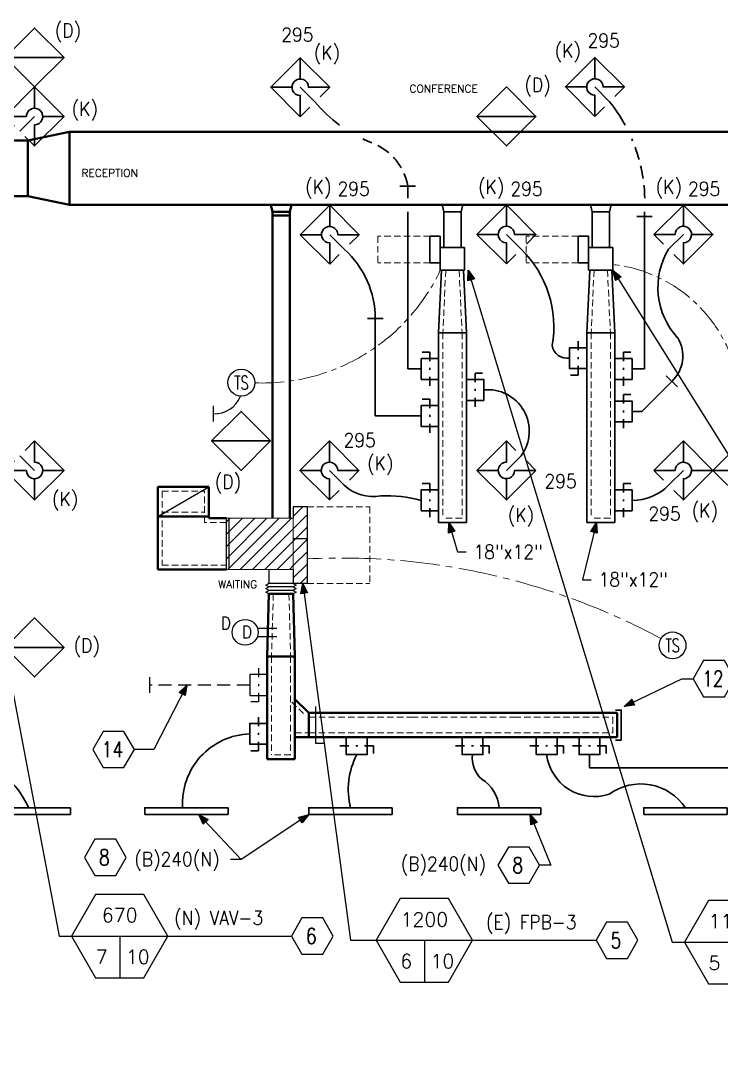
# Model space of a CAD drawing. Header units: inches. Extents: x 51 to 3278, y 66 to 1678.
# Drawn here: x 1685 to 2088, y 90 to 692 of the extents above; entities that cross this region are included whole.
import ezdxf
from ezdxf.enums import TextEntityAlignment as Align

# ---------------------------------------------------------------- set-up
doc = ezdxf.new("R2010")
doc.units = ezdxf.units.IN
doc.header["$LTSCALE"] = 30
doc.header["$MEASUREMENT"] = 0
for name, pattern in [('CENTER2', [1.125, 0.75, -0.125, 0.125, -0.125]), ('HIDDEN', [0.375, 0.25, -0.125]), ('HIDDEN2', [0.1875, 0.125, -0.0625])]:
    doc.linetypes.add(name, pattern=pattern)
for name, color, linetype, lineweight in [('DAMPER', 4, 'Continuous', 25), ('E-FIRE-NEWW', 1, 'Continuous', 25), ('EQUIP', 4, 'Continuous', 25), ('FLEX', 4, 'Continuous', 25), ('LIN', 4, 'HIDDEN2', 18), ('m-devc-text', 71, 'Continuous', 25), ('M-HATCH', 32, 'Continuous', 25), ('M-HVAC-EXST-DUCT', 4, 'Continuous', 40), ('m-hvac-fpbs-exst', 5, 'Continuous', 18), ('M-HVAC-NEWW-DIFF', 6, 'Continuous', 30), ('M-HVAC-NEWW-DUCT', 1, 'Continuous', 30), ('M-HVAC-NEWW-STAT', 3, 'Continuous', 25), ('M-HVAC-NEWW-STAT-WIRE', 2, 'CENTER2', 20), ('M-PIPE-DEMO', 5, 'HIDDEN', 25), ('M-TEXT', 71, 'Continuous', 25), ('ODUCT', 241, 'HIDDEN', 20)]:
    doc.layers.add(name, color=color, linetype=linetype, lineweight=lineweight)
doc.layers.add('ROOMNAMES', color=8, linetype='Continuous')
doc.styles.add('18STD', font='simplex.shx', dxfattribs={"height": 9})
doc.styles.add('A', font='SIMPLEX.shx', dxfattribs={"width": 0.9, "height": 8})
doc.styles.get("Standard").update_dxf_attribs({"font": 'simplex.shx'})
doc.dimstyles.get("Standard").update_dxf_attribs({"dimtxt": 0.18, "dimasz": 0.18, "dimexe": 0.18, "dimexo": 0.0625, "dimgap": 0.09, "dimtad": 0, "dimtih": 1, "dimtoh": 1, "dimdec": 4, "dimzin": 0, "dimdsep": 46, "dimtxsty": 'Standard', "dimcen": 0.09, "dimadec": 0, "dimazin": 0, "dimtfac": 1, "dimtdec": 4, "dimtofl": 0, "dimtmove": 0, "dimatfit": 3, "dimfxl": 1, "dimtolj": 1, "dimtzin": 0, "dimarcsym": 0})
pattern_1 = [(45, (-10105.166, -1690.349), (-3.535534, 3.535534), [])]

# ---------------------------------------------------------------- blocks, each defined once
blk = doc.blocks.new('Hva-Tst03')
at = {"ltscale": 0.35}
blk.add_circle((0, 0), 0.0804, dxfattribs=at)
at = {"layer": 'm-devc-text', "width": 0.7}
blk.add_attdef('TS', text='', height=0.0802, dxfattribs=at).set_placement((0, 0), align=Align.MIDDLE)
blk = doc.blocks.new('Hva-Ret01')
at = {"ltscale": 0.5}
blk.add_lwpolyline([(0, 24), (24, 0), (0, 0), (0, 24), (24, 0), (24, 24)], close=True, dxfattribs=at)
blk = doc.blocks.new('HVA-bkt2')
blk.add_line((0, 0.046875), (0, -0.046875))
blk = doc.blocks.new('Hva-Dif06')
at = {"linetype": 'Continuous'}
blk.add_lwpolyline([(48, 3.82), (0, 3.82), (0, 0), (48, 0)], close=True, dxfattribs=at)
blk = doc.blocks.new('AHJ')
for p, q in [((-6, 2), (0, 0)), ((-6, -2), (-6, 2)), ((0, 0), (-6, -2))]:
    blk.add_line(p, q)
blk.add_solid([(0, 0), (-6, 2), (-6, -2)])
blk = doc.blocks.new('std-blk02')
blk.add_lwpolyline([(-0.0548, 0.1103), (-0.1173, 0.0021), (-0.0548, -0.1062), (0.0702, -0.1062), (0.1327, 0.0021), (0.0702, 0.1103)], close=True)
at = {"layer": 'M-TEXT', "width": 0.8}
blk.add_attdef('TYPE', text='', height=0.0938, dxfattribs=at).set_placement((0.0012, 0.0021), align=Align.MIDDLE)
blk = doc.blocks.new('One-Bkt1')
blk.add_lwpolyline([(0.562, -0.105), (0.562, 0.278), (-0.562, 0.278), (-0.562, -0.105)])
blk = doc.blocks.new('Hva-Ftg02')
blk.add_line((-0.1011, 0.0521), (-0.1011, 0.0975))
at = {"linetype": 'Continuous'}
for p, q in [((-0.0469, 0.0521), (-0.1011, 0.0521)), ((0.0059, 0.0521), (-0.0059, 0.0521)), ((0.1011, 0.0521), (0.0469, 0.0521))]:
    blk.add_line(p, q, dxfattribs=at)
blk.add_lwpolyline([(0.0625, 0), (0.0625, 0.1042), (-0.0625, 0.1042), (-0.0625, 0)])
blk = doc.blocks.new('Std-Blk14')
blk.add_lwpolyline([(0.0625, 0.1083), (0, 0), (0.0625, -0.1083), (0.1875, -0.1083), (0.25, 0), (0.1875, 0.1083)], close=True)
at = {"layer": 'M-TEXT', "width": 0.8}
blk.add_attdef('TYPE', text='', height=0.0938, dxfattribs=at).set_placement((0.1185, 0), align=Align.MIDDLE)
blk = doc.blocks.new('Hva-Std03')
for p, q in [((-0.2887, 0), (0.2887, 0)), ((0, 0), (0, -0.25))]:
    blk.add_line(p, q)
blk.add_lwpolyline([(-0.1443, 0.25), (-0.2887, 0), (-0.1443, -0.25), (0.1443, -0.25), (0.2887, 0), (0.1443, 0.25)], close=True)
for p in [(0, 0.125), (-0.1083, -0.125), (0.1083, -0.125)]:
    blk.add_attdef('#', text='', height=0.0833).set_placement(p, align=Align.MIDDLE)
blk = doc.blocks.new('Hva-Dif01')
for p, q in [((0, 24), (8.65, 15.35)), ((24, 16.22), (24, 24)), ((8.65, 8.65), (0, 0)), ((12, 12), (24, 12)), ((24, 0), (24, 7.78))]:
    blk.add_line(p, q)
blk.add_lwpolyline([(24, 0), (0, 0), (0, 24), (24, 24), (15.35, 15.35, 2.414214), (15.35, 8.65)], format="xyb", close=True)
blk = doc.blocks.new('Std-Blk15')
blk.add_lwpolyline([(-0.1875, 0.1083), (-0.25, 0), (-0.1875, -0.1083), (-0.0625, -0.1083), (0, 0), (-0.0625, 0.1083)], close=True)
at = {"layer": 'M-TEXT', "width": 0.8}
blk.add_attdef('TYPE', text='', height=0.0938, dxfattribs=at).set_placement((-0.1315, 0), align=Align.MIDDLE)

msp = doc.modelspace()

# ---------------------------------------------------------------- hatches: boundary and pattern name
at = {"layer": 'M-HATCH'}
h = msp.add_hatch(dxfattribs=at)
h.set_pattern_fill('ANSI31', color=256, scale=40, style=0)
h.set_pattern_definition(pattern_1)
h.paths.add_polyline_path([(1849.56, 411.89), (1849.56, 367.89), (1841.56, 367.89), (1841.56, 375.89), (1841.56, 405.39), (1841.56, 411.89)])
h = msp.add_hatch(dxfattribs=at)
h.set_pattern_fill('ANSI31', color=256, scale=40, style=0)
h.set_pattern_definition(pattern_1)
h.paths.add_polyline_path([(1841.56, 375.89), (1803.06, 375.89), (1803.06, 405.39), (1841.56, 405.39)])

# ---------------------------------------------------------------- linework, layer by layer
at = {"layer": 'DAMPER'}
for p, q in [((1854.39, 297.12), (1854.39, 276.04)), ((1854.39, 276.04), (1859.3, 276.04))]:
    msp.add_line(p, q, dxfattribs=at)
at = {"layer": 'E-FIRE-NEWW'}
for p, q in [((1820.88, 342.15), (1832.06, 342.15)), ((1820.88, 337.33), (1832.06, 337.33))]:
    msp.add_line(p, q, dxfattribs=at)
msp.add_circle((1813.9, 339.74), 7.43, dxfattribs=at)
at = {"layer": 'EQUIP'}
for p, q in [((1763.56, 406.39), (1793.06, 423.39)), ((1849.56, 411.89), (1841.56, 411.89)), ((1841.56, 411.89), (1841.56, 405.39)), ((1849.56, 411.89), (1849.56, 367.89)), ((1803.06, 375.89), (1803.06, 405.39)), ((1804.56, 405.39), (1804.56, 375.89)), ((1841.56, 393.64), (1849.56, 393.64)), ((1827.56, 375.89), (1827.56, 367.89)), ((1841.56, 375.89), (1841.56, 367.89)), ((1825.81, 366.89), (1827.56, 367.89)), ((1849.56, 367.89), (1826.93, 367.89)), ((1827.58, 367.89), (1827.56, 367.91)), ((1841.56, 367.89), (1827.56, 367.89)), ((1841.72, 367.89), (1841.56, 368.06)), ((1841.56, 367.89), (1843.31, 366.89))]:
    msp.add_line(p, q, dxfattribs=at)
at = {"layer": 'FLEX'}
for p, q in [((1827.56, 365.89), (1825.81, 366.89)), ((1843.31, 366.89), (1841.56, 365.89)), ((1825.81, 364.89), (1827.56, 365.89)), ((1827.56, 363.89), (1825.81, 364.89)), ((1825.81, 362.89), (1827.56, 363.89)), ((1827.56, 361.89), (1825.81, 362.89)), ((1841.56, 365.89), (1827.56, 365.89)), ((1841.56, 363.89), (1827.56, 363.89)), ((1841.56, 361.89), (1827.56, 361.89)), ((1841.56, 365.89), (1843.31, 364.89)), ((1843.31, 364.89), (1841.56, 363.89)), ((1841.56, 363.89), (1843.31, 362.89)), ((1843.31, 362.89), (1841.56, 361.89))]:
    msp.add_line(p, q, dxfattribs=at)
at = {"layer": 'LIN'}
for p, q in [((1890.17, 567.62), (1890.17, 552.27)), ((1920.17, 567.62), (1890.17, 567.62)), ((1975.53, 567.62), (1975.53, 552.27)), ((2005.53, 567.62), (1975.53, 567.62)), ((1920.17, 552.27), (1890.17, 552.27)), ((1929.29, 548), (1927.67, 512)), ((1937.05, 548), (1938.67, 512)), ((2005.53, 552.27), (1975.53, 552.27)), ((2014.65, 548), (2013.03, 512)), ((2022.41, 548), (2024.03, 512)), ((1927.67, 512.12), (1927.67, 405.36)), ((1938.67, 512.12), (1938.67, 405.36)), ((2013.03, 512.12), (2013.03, 405.36)), ((2024.03, 512.12), (2024.03, 405.36)), ((1766.06, 420.89), (1766.06, 378.39)), ((1766.06, 420.89), (1790.56, 420.89)), ((1790.56, 402.89), (1790.56, 420.89)), ((1849.56, 411.89), (1885.56, 411.89)), ((1885.56, 411.89), (1885.56, 367.89)), ((1766.06, 408.89), (1790.56, 408.89)), ((1803.06, 402.89), (1790.56, 402.89)), ((1938.67, 405.36), (1927.67, 405.36)), ((2024.03, 405.36), (2013.03, 405.36)), ((1766.06, 378.39), (1803.06, 378.39)), ((1849.56, 367.89), (1885.56, 367.89)), ((1830.06, 361.82), (1829.06, 325.82)), ((1839.06, 361.82), (1840.06, 325.82)), ((1829.06, 325.89), (1829.06, 269.27)), ((1840.06, 325.89), (1840.06, 269.27)), ((1840.79, 299.61), (1848.79, 291.61)), ((1850.56, 290.88), (1909.68, 290.88)), ((1909.68, 290.88), (1968.81, 290.88)), ((1968.81, 290.88), (2025.43, 290.88)), ((2025.43, 290.88), (2025.43, 281.88)), ((1842.56, 281.88), (1850.56, 281.88)), ((1850.56, 281.88), (2025.43, 281.88)), ((1840.06, 269.27), (1829.06, 269.27))]:
    msp.add_line(p, q, dxfattribs=at)
at = {"layer": 'M-HVAC-EXST-DUCT'}
for p, q in [((1712.73, 627.61), (1688.73, 622.61)), ((1768.86, 627.61), (1712.73, 627.61)), ((1712.73, 585.61), (1712.73, 627.61)), ((1768.86, 627.61), (1768.86, 627.62)), ((1824.98, 627.61), (1768.86, 627.61)), ((1824.98, 627.61), (1824.98, 627.62)), ((1824.98, 627.61), (2105.61, 627.61)), ((959.11, 622.62), (1688.73, 622.62)), ((1688.73, 590.61), (1688.73, 622.62)), ((539.55, 590.62), (1688.73, 590.61)), ((1712.73, 585.61), (1688.73, 590.61)), ((1768.86, 585.61), (1712.73, 585.61)), ((1768.86, 585.61), (1768.86, 585.62)), ((1824.98, 585.61), (1768.86, 585.61)), ((1824.98, 585.61), (1824.98, 585.62)), ((1881.11, 585.61), (1824.98, 585.61)), ((1828.56, 585.61), (1829.56, 581.61)), ((1840.56, 585.61), (1828.56, 585.61)), ((1840.56, 585.61), (1839.56, 581.61)), ((1881.11, 585.61), (1881.11, 585.62)), ((1937.23, 585.61), (1881.11, 585.61)), ((1907.99, 585.61), (1907.99, 585.62)), ((1937.23, 585.61), (1937.23, 585.62)), ((1993.36, 585.61), (1937.23, 585.61)), ((1993.36, 585.61), (1993.36, 585.62)), ((2161.73, 585.61), (1993.36, 585.61)), ((2049.48, 585.61), (2049.48, 585.62)), ((1829.56, 581.61), (1829.56, 579.61)), ((1839.56, 581.61), (1829.56, 581.61)), ((1829.56, 579.61), (1829.56, 579.62)), ((1829.56, 579.61), (1829.56, 405.39)), ((1839.56, 579.61), (1829.56, 579.61)), ((1839.56, 579.61), (1829.56, 579.61)), ((1839.56, 579.61), (1829.56, 579.61)), ((1839.56, 579.61), (1829.56, 579.61)), ((1839.56, 581.61), (1839.56, 579.61)), ((1839.56, 579.61), (1839.56, 579.62)), ((1839.56, 579.61), (1839.56, 405.39)), ((1763.56, 423.39), (1763.56, 423.4)), ((1763.56, 423.39), (1763.56, 375.89)), ((1763.56, 423.39), (1793.06, 423.39)), ((1793.06, 423.39), (1763.56, 423.39)), ((1793.06, 405.39), (1793.06, 423.39)), ((1793.06, 406.39), (1763.56, 406.39)), ((1803.06, 405.39), (1793.06, 405.39)), ((1763.56, 375.89), (1803.06, 375.89)), ((1827.56, 361.89), (1826.56, 325.89)), ((1827.56, 361.89), (1827.56, 361.89)), ((1841.56, 361.89), (1827.56, 361.89)), ((1841.56, 361.89), (1842.56, 325.89)), ((1841.56, 361.89), (1841.56, 361.89)), ((1826.56, 325.89), (1826.56, 325.9)), ((1826.56, 325.89), (1826.56, 266.77)), ((1826.56, 325.89), (1826.56, 325.89)), ((1842.56, 325.89), (1826.56, 325.89)), ((1842.56, 325.89), (1826.56, 325.89)), ((1842.56, 325.89), (1842.56, 325.9)), ((1842.56, 325.89), (1842.56, 266.77)), ((1842.56, 325.89), (1842.56, 325.89)), ((1842.56, 301.38), (1850.56, 293.38)), ((1842.56, 279.38), (1842.56, 301.38)), ((1850.56, 293.38), (1850.56, 293.39)), ((1850.56, 293.38), (2027.93, 293.38)), ((1850.56, 293.38), (1850.56, 293.38)), ((1850.56, 293.38), (1850.56, 279.38)), ((1850.56, 279.38), (1850.56, 293.38)), ((1909.68, 293.38), (1909.68, 293.39)), ((1968.81, 293.38), (1968.81, 293.39)), ((2027.93, 293.38), (2027.93, 293.39)), ((2027.93, 293.38), (2027.93, 293.39)), ((2027.93, 293.38), (2027.93, 279.38)), ((2027.93, 293.38), (2027.93, 279.38)), ((1842.56, 279.38), (1850.56, 279.38)), ((1850.56, 279.38), (1850.56, 279.39)), ((1850.56, 279.38), (2027.93, 279.38)), ((1842.56, 266.77), (1826.56, 266.77)), ((1842.56, 266.77), (1826.56, 266.77)), ((1842.56, 266.77), (1842.56, 266.78)), ((1842.56, 266.77), (1842.56, 266.78))]:
    msp.add_line(p, q, dxfattribs=at)
at = {"layer": 'm-hvac-fpbs-exst'}
for p, q in [((1841.56, 405.39), (1803.06, 405.39)), ((1803.06, 405.39), (1803.06, 375.89)), ((1841.56, 405.39), (1841.56, 375.89)), ((1841.56, 375.89), (1803.06, 375.89))]:
    msp.add_line(p, q, dxfattribs=at)
at = {"layer": 'M-HVAC-NEWW-DUCT', "linetype": 'HIDDEN'}
msp.add_line((1907.48, 589.61), (1907.48, 596.52), dxfattribs=at)
at = {"layer": 'M-HVAC-NEWW-DUCT'}
for p, q in [((1939.17, 585.62), (1927.17, 585.62)), ((1927.17, 585.62), (1928.17, 581.62)), ((1939.17, 585.62), (1938.17, 581.62)), ((2012.53, 585.62), (2013.53, 581.62)), ((2024.53, 585.62), (2012.53, 585.62)), ((2024.53, 585.62), (2023.53, 581.62)), ((1907.48, 491.27), (1907.48, 581.61)), ((1928.17, 561.12), (1928.17, 581.62)), ((1938.17, 581.62), (1928.17, 581.62)), ((1938.17, 561.12), (1938.17, 581.62)), ((2023.53, 581.62), (2013.53, 581.62)), ((2013.53, 561.12), (2013.53, 581.62)), ((2023.53, 561.12), (2023.53, 581.62)), ((2043.67, 491.27), (2043.67, 578.93)), ((1920.17, 567.62), (1920.17, 552.27)), ((1926.17, 567.62), (1920.17, 567.62)), ((1926.17, 567.62), (1926.17, 548.12)), ((2011.53, 567.62), (2005.53, 567.62)), ((2005.53, 567.62), (2005.53, 552.27)), ((2011.53, 567.62), (2011.53, 548.12)), ((1940.17, 561.12), (1926.17, 561.12)), ((1940.17, 561.12), (1940.17, 548.12)), ((2025.53, 561.12), (2011.53, 561.12)), ((2025.53, 561.12), (2025.53, 548.12)), ((1926.17, 552.27), (1920.17, 552.27)), ((1926.79, 548.12), (1925.17, 512.12)), ((1940.17, 548.12), (1926.17, 548.12)), ((1939.54, 548.12), (1941.17, 512.12)), ((2011.53, 552.27), (2005.53, 552.27)), ((2012.16, 548.12), (2010.53, 512.12)), ((2025.53, 548.12), (2011.53, 548.12)), ((2024.91, 548.12), (2026.53, 512.12)), ((1888.72, 464.22), (1888.72, 520.22)), ((1925.17, 512.12), (1925.17, 402.86)), ((1941.17, 512.12), (1925.17, 512.12)), ((1941.17, 512.12), (1941.17, 402.86)), ((2010.53, 512.12), (2010.53, 402.86)), ((2026.53, 512.12), (2010.53, 512.12)), ((2026.53, 512.12), (2026.53, 402.86)), ((1915.17, 491.27), (1907.48, 491.27)), ((2036.53, 491.27), (2043.67, 491.27)), ((2042.13, 466.82), (2059.4, 484.08, 0)), ((1915.17, 464.22), (1888.72, 464.22)), ((2036.53, 466.82), (2042.13, 466.82)), ((1941.17, 402.86), (1925.17, 402.86)), ((2026.53, 402.86), (2010.53, 402.86)), ((2011.99, 269.38), (2011.99, 261.86)), ((2011.99, 261.86), (2143.49, 261.86))]:
    msp.add_line(p, q, dxfattribs=at)
at = {"layer": 'M-HVAC-NEWW-DUCT', "linetype": 'HIDDEN', "flags": 128}
msp.add_lwpolyline([(1907.48, 596.53, 0.260994), (1887.16, 621.21, -0.018294), (1881.61, 623.61)], format="xyb", dxfattribs=at)
at = {"layer": 'M-HVAC-NEWW-DUCT'}
for centre, radius, start, end in [((1917.2, 698.27), 82.71, 220.21985, 233.70253), ((1949.64, 586.47), 94.33, 28.59307, 38.34667), ((1989.18, 579.01), 54.49, 359.92379, 2.73338), ((1835.16, 520.23), 53.56, 0, 47.96999), ((1929.18, 515.54), 62.32, 349.98259, 45.70036), ((2094, 538.06, 0), 42.61, 148.78882, 222.84708), ((2045.86, 498.64, 0), 19.88, 312.96349, 31.71396), ((1999.16, 506.08), 8.71, 189.15019, 279.06979), ((1953.58, 455.52), 23.81, 323.45839, 95.80779), ((1887.54, 442.27, 0), 24.45, 227.06932, 280.20998), ((2036.69, 445.05), 29.38, 269.69604, 315.27815), ((1894.97, 338.76, 0), 79.52, 75.28817, 92.2378), ((1817.88, 241.22), 40.1, 91.88779, 183.49305), ((1643.9, 218.81), 49.61, 23.7317, 90.86801), ((1917.7, 249.14, 0), 44.48, 152.92993, 193.46241), ((1961.05, 267.53, 0), 16.48, 173.56775, 227.99141), ((2014.75, 272.85), 27.6, 187.23323, 288.10198), ((1938.58, 237.04, 0), 21.54, 4.6366, 57.92379), ((2041.51, 221.59), 30.94, 33.76768, 125.98601)]:
    msp.add_arc(centre, radius, start, end, dxfattribs=at)
at = {"layer": 'M-HVAC-NEWW-DUCT', "linetype": 'HIDDEN'}
msp.add_arc((1954.13, 587.77), 89.69, 1.17447, 23.5507, dxfattribs=at)
at = {"layer": 'M-HVAC-NEWW-STAT-WIRE', "ltscale": 0.75}
for centre, radius, start, end in [((1823.92, 596.13), 112.96, 267.70995, 334.84821), ((2016.24, 469.26, 0), 82.64, 14.6463, 83.54467)]:
    msp.add_arc(centre, radius, start, end, dxfattribs=at)
at = {"layer": 'M-HVAC-NEWW-STAT-WIRE'}
msp.add_arc((1869.5, -4.86), 387.34, 61.69423, 92.95189, dxfattribs=at)
at = {"layer": 'M-PIPE-DEMO'}
msp.add_line((1816.56, 309.42), (1758.87, 309.42), dxfattribs=at)
at = {"layer": 'M-TEXT'}
for p, q in [((1769.41, 165, 0), (1840.55, 165, 0)), ((1944.7, 162.54, 0), (2015.84, 162.54, 0))]:
    msp.add_line(p, q, dxfattribs=at)
msp.add_arc((1796.35, 481.41, 0), 15.92, 267.34846, 338.88648, dxfattribs=at)
at = {"layer": 'ODUCT'}
for p, q in [((1925.17, 512.12), (1925.17, 512.13)), ((1925.17, 512.12), (1925.17, 512.12)), ((1941.17, 512.12), (1941.17, 512.13)), ((1941.17, 512.12), (1941.17, 512.12)), ((2010.53, 512.12), (2010.53, 512.13)), ((2010.53, 512.12), (2010.53, 512.12)), ((2026.53, 512.12), (2026.53, 512.13)), ((2026.53, 512.12), (2026.53, 512.12))]:
    msp.add_line(p, q, dxfattribs=at)

# ---------------------------------------------------------------- block references
at = {"layer": 'M-HVAC-NEWW-DIFF'}
for name, p, rotation in [('Hva-Ret01', (1692.69, 687.42, 0), 225), ('Hva-Dif01', (1828.59, 653.35, 0), 315), ('Hva-Dif01', (1998.17, 653.48, 0), 315), ('Hva-Dif01', (1692.69, 653.48, 0), 225), ('Hva-Ret01', (1964.22, 653.48, 0), 225), ('Hva-Dif01', (1845.56, 568.5), 315), ('Hva-Dif01', (1947.25, 568.62, 0), 315), ('Hva-Dif01', (2066.05, 585.59, 0), 225), ('Hva-Ret01', (1811.49, 466.8, 0), 225), ('Hva-Dif01', (1709.67, 432.86, 0), 135), ('Hva-Dif01', (1845.43, 432.86, 0), 315), ('Hva-Dif01', (1964.22, 415.89, 0), 45), ('Hva-Dif01', (2066.05, 449.83, 0), 225), ('Hva-Ret01', (2099.99, 449.83, 0), 225), ('Hva-Ret01', (1692.7, 348.01, 0), 225)]:
    msp.add_blockref(name, p, dxfattribs=dict(at, rotation=rotation))
for p in [(1665.32, 234.96, 0), (1756.06, 234.96, 0), (1850.44, 234.96, 0), (1936.05, 234.96, 0), (2043.23, 234.96, 0)]:
    msp.add_blockref('Hva-Dif06', p, dxfattribs=at)
at = {"layer": 'M-HVAC-NEWW-DUCT', "linetype": 'HIDDEN', "xscale": 96, "yscale": 96, "zscale": 96, "rotation": 270.0000022945455}
msp.add_blockref('HVA-bkt2', (1907.48, 596.52), dxfattribs=at)
at = {"layer": 'M-HVAC-NEWW-DUCT'}
for name, p, xscale, yscale, zscale, rotation in [('HVA-bkt2', (2043.67, 578.94), 96, 96, 96, 270.0000022945455), ('HVA-bkt2', (1888.72, 520.23), 96, 96, 96, 270.0000022945455), ('Hva-Ftg02', (2010.53, 497.48), 96, 96, 96, 90), ('Hva-Ftg02', (1925.17, 491.27), -96, 96, 96, 90), ('Hva-Ftg02', (2026.53, 491.27), 96, 96, 96, 270), ('Hva-Ftg02', (1941.17, 479.21), 96, 96, 96, 270), ('HVA-bkt2', (2059.4, 484.09, 0), 96, 96, 96, 224.9999797219804), ('Hva-Ftg02', (2026.53, 466.82), 96, 96, 96, 270), ('Hva-Ftg02', (1925.17, 464.22), -96, 96, 96, 90), ('Hva-Ftg02', (1925.17, 415.67), -96, 96, 96, 90), ('Hva-Ftg02', (2026.53, 415.67), 96, 96, 96, 270), ('One-Bkt1', (2027.93, 286.38), 15.4000000000005, 8.400000000000272, 15.4000000000005, 270.0000584196511), ('Hva-Ftg02', (1826.56, 281.31), 95.99999999999977, 95.99999999999977, 95.99999999999977, 90), ('Hva-Ftg02', (1878.09, 279.38), 96, 96, 96, 180), ('Hva-Ftg02', (1944.67, 279.38), 96, 96, 96, 180), ('Hva-Ftg02', (1987.37, 279.38), 96, 96, 96, 180), ('Hva-Ftg02', (2011.99, 279.38), 96, 96, 96, 180)]:
    msp.add_blockref(name, p, dxfattribs=dict(at, xscale=xscale, yscale=yscale, zscale=zscale, rotation=rotation))
at = {"layer": 'M-HVAC-NEWW-STAT', "xscale": 96, "yscale": 96, "zscale": 96}
for p in [(1811.69, 483.38, 0), (2059.81, 332.23)]:
    msp.add_blockref('Hva-Tst03', p, dxfattribs=at).add_auto_attribs({'TS': 'TS'})
at = {"layer": 'M-HVAC-NEWW-STAT', "xscale": 96, "yscale": 96, "zscale": 96, "rotation": 180}
msp.add_blockref('HVA-bkt2', (1795.62, 465.54, 0), dxfattribs=at)
at = {"layer": 'M-PIPE-DEMO', "xscale": 96, "yscale": 96, "zscale": 96, "rotation": 90}
msp.add_blockref('Hva-Ftg02', (1826.56, 309.42), dxfattribs=at)
at = {"layer": 'M-PIPE-DEMO', "xscale": 96, "yscale": 96, "zscale": 96}
msp.add_blockref('HVA-bkt2', (1758.86, 309.42), dxfattribs=at)
at = {"layer": 'M-TEXT', "xscale": 96, "yscale": 96, "zscale": 96}
for name, p, values in [('Std-Blk14', (2071.64, 313.04), {'TYPE': '12'}), ('Std-Blk15', (1750.14, 272.38), {'TYPE': '14'}), ('std-blk02', (1732.73, 210.07, 0), {'TYPE': '8'}), ('std-blk02', (1970.61, 205.57, 0), {'TYPE': '8'}), ('std-blk02', (1851.8, 164.8, 0), {'TYPE': '6'}), ('std-blk02', (2027.1, 162.34, 0), {'TYPE': '5'})]:
    msp.add_blockref(name, p, dxfattribs=at).add_auto_attribs(values)
at = {"layer": 'M-TEXT'}
ref = msp.add_blockref('Hva-Std03', (1741.69, 165, 0), dxfattribs=dict(at, xscale=96, yscale=96, zscale=96))
ref.add_attrib('#', '670', dxfattribs={"layer": '0', "height": 8}).set_placement((1741.69, 177, 0), align=Align.MIDDLE)
ref.add_attrib('#', '7', dxfattribs={"layer": '0', "height": 8}).set_placement((1731.3, 153, 0), align=Align.MIDDLE)
ref.add_attrib('#', '10', dxfattribs={"layer": '0', "height": 8}).set_placement((1752.09, 153, 0), align=Align.MIDDLE)
ref = msp.add_blockref('Hva-Std03', (1916.99, 162.54, 0), dxfattribs=dict(at, xscale=96, yscale=96, zscale=96))
ref.add_attrib('#', '1200', dxfattribs={"layer": '0', "height": 8}).set_placement((1916.99, 174.54, 0), align=Align.MIDDLE)
ref.add_attrib('#', '6', dxfattribs={"layer": '0', "height": 8}).set_placement((1906.6, 150.54, 0), align=Align.MIDDLE)
ref.add_attrib('#', '10', dxfattribs={"layer": '0', "height": 8}).set_placement((1927.38, 150.54, 0), align=Align.MIDDLE)
ref = msp.add_blockref('Hva-Std03', (2094.33, 161.5, 0), dxfattribs=dict(at, xscale=96, yscale=96, zscale=96))
ref.add_attrib('#', '1180', dxfattribs={"layer": '0', "height": 8}).set_placement((2094.33, 173.5, 0), align=Align.MIDDLE)
ref.add_attrib('#', '5', dxfattribs={"layer": '0', "height": 8}).set_placement((2083.94, 149.5, 0), align=Align.MIDDLE)
ref.add_attrib('#', '10', dxfattribs={"layer": '0', "height": 8}).set_placement((2104.73, 149.5, 0), align=Align.MIDDLE)

# ---------------------------------------------------------------- texts
at = {"layer": 'M-HVAC-EXST-DUCT'}
for s, p in [('FULL JOINT                              AHU-1               Supply              121.000   107.000   121.000   107.000   42.000    42.000    56.125    1.57079   0.000     0.000     1         RIGHT     89DB      ', (1768.86, 627.61)), ('FULL JOINT                              AHU-1               Supply              121.000   107.000   121.000   107.000   42.000    42.000    56.125    1.57079   0.000     0.000     1         RIGHT     89B8      ', (1824.98, 627.61)), ('FULL JOINT                              AHU-1               Supply              121.000   107.000   121.000   107.000   42.000    42.000    56.125    1.57079   0.000     0.000     1         LEFT      89DB      ', (1768.86, 585.61)), ('FULL JOINT                              AHU-1               Supply              121.000   107.000   121.000   107.000   42.000    42.000    56.125    1.57079   0.000     0.000     1         LEFT      89B8      ', (1824.98, 585.61)), ('FULL JOINT                              AHU-1               Supply              121.000   107.000   121.000   107.000   42.000    42.000    56.125    1.57079   0.000     0.000     1         LEFT      8995      ', (1881.11, 585.61)), ('FULL JOINT                              AHU-1               Supply              121.000   107.000   121.000   107.000   42.000    42.000    56.125    1.57079   0.000     0.000     1         LEFT      894F      ', (1907.99, 585.61)), ('FULL JOINT                              AHU-1               Supply              121.000   107.000   121.000   107.000   42.000    42.000    56.125    1.57079   0.000     0.000     1         LEFT      8972      ', (1937.23, 585.61)), ('FULL JOINT                              AHU-1               Supply              121.000   107.000   121.000   107.000   42.000    42.000    56.125    1.57079   0.000     0.000     1         LEFT      894F      ', (1993.36, 585.61)), ('FULL JOINT                              AHU-1               Supply              121.000   107.000   121.000   107.000   42.000    42.000    56.125    1.57079   0.000     0.000     1         LEFT      892C      ', (2049.48, 585.61)), ('SPIN-IN TAP                             AHU-1               Supply              119.000   109.000   119.000   109.000   10.000    10.000    2.000     3.14159   0.000     0.000     1         RIGHT               ', (1829.56, 579.61)), ('SPIN-IN TAP                             AHU-1               Supply              119.000   109.000   119.000   109.000   10.000    10.000    2.000     3.14159   0.000     0.000     1         LEFT                ', (1839.56, 579.61)), ('RECTANGULAR END CAP                     LP                  Supply              123.500   106.500   123.500   106.500   29.500    29.500    0.0       0.00000   0.0       0.0       1.0       LEFT                ', (1763.56, 423.39)), ('LEFT TRANSITION                         LP                  Supply              118.000   108.000   122.000   108.000   14.000    16.000    36.000    3.14159   6.340     0.000     1.000     RIGHT               ', (1826.56, 325.89)), ('LEFT TRANSITION                         LP                  Supply              118.000   108.000   122.000   108.000   14.000    16.000    36.000    3.14159   6.340     0.000     1.000     LEFT                ', (1842.56, 325.89)), ('FLARED TAP                              LP                  Supply              122.000   108.000   122.000   108.000   14.000    14.000    8.000     4.71239   0.000     0.000     1         LEFT                ', (1850.56, 293.38)), ('FULL JOINT                              LP                  Supply              122.000   108.000   122.000   108.000   14.000    14.000    59.125    4.71239   0.000     0.000     1         LEFT      B46E      ', (1909.68, 293.38)), ('FULL JOINT                              LP                  Supply              122.000   108.000   122.000   108.000   14.000    14.000    59.125    4.71239   0.000     0.000     1         LEFT      B491      ', (1968.81, 293.38)), ('FULL JOINT                              LP                  Supply              122.000   108.000   122.000   108.000   14.000    14.000    59.125    4.71239   0.000     0.000     1         LEFT      1FE2B     ', (2027.93, 293.38)), ('RECTANGULAR END CAP                     LP                  Supply              122.000   108.000   122.000   108.000   14.000    14.000    0.0       4.71239   0.0       0.0       1.0       LEFT      ', (2027.93, 293.38)), ('FLARED TAP                              LP                  Supply              122.000   108.000   122.000   108.000   14.000    14.000    8.000     4.71239   0.000     0.000     1         RIGHT               ', (1850.56, 279.38)), ('FULL JOINT                              LP                  Supply              122.000   108.000   122.000   108.000   16.000    16.000    59.125    3.14159   0.000     0.000     1         LEFT      B3DD      ', (1842.56, 266.77)), ('RECTANGULAR END CAP                     LP                  Supply              122.000   108.000   122.000   108.000   16.000    16.000    0.0       3.14159   0.0       0.0       1.0       LEFT                ', (1842.56, 266.77))]:
    msp.add_text(s, height=0.00001, rotation=90, dxfattribs=at).set_placement(p)
at = {"layer": 'M-TEXT', "style": 'A', "width": 0.9}
for s, height, p in [('(D)', 8, (1704.31, 681.98, 0)), ('295', 8, (1834.68, 679.58)), ('(K)', 8, (1991.94, 670.37)), ('295', 8, (2010.93, 676.26)), ('(K)', 8, (1853.35, 669.23)), ('(D)', 8, (1974.54, 650.77)), ('(K)', 8, (1714.03, 636.96)), ('(K)', 8, (1848.4, 592.03, 0)), ('(K)', 8, (1947.86, 592.03, 0)), ('(K)', 8, (2050.09, 592.03, 0)), ('295', 8, (1867.05, 590.84, 0)), ('295', 8, (1966.52, 590.84, 0)), ('295', 8, (2068.74, 590.84, 0)), ('295', 8, (1870.51, 446.36)), ('(K)', 8, (1884.07, 432.96)), ('(D)', 8, (1796.42, 422.32)), ('295', 8, (1986.12, 422.69)), ('(K)', 8, (1702.67, 412.43)), ('(K)', 8, (2070.82, 405.81)), ('(K)', 8, (1964.99, 403.22)), ('295', 8, (2045.94, 403.99)), ('18"x12"', 8, (1945.25, 382.11)), ('18"x12"', 8, (2017.25, 366.11)), ('D', 7.2, (1799.84, 341.42)), ('D', 7.2, (1812.01, 336.3)), ('(D)', 8, (1715.17, 328.13)), ('(B)240(N)', 8, (1750.1, 205.27, 0)), ('(B)240(N)', 8, (1903.39, 202.51, 0)), ('(N) VAV-3', 8, (1773.02, 171.42, 0)), ('(E) FPB-3', 8, (1952.41, 168.96, 0))]:
    msp.add_text(s, height=height, dxfattribs=at).set_placement(p)
at = {"layer": 'ODUCT'}
for s, p in [('LEFT TRANSITION                         LP                  Supply              121.250   110.000   123.000   109.000   12.750    16.000    36.000    3.14159   2.783     -1.591    0.999     RIGHT               ', (1925.17, 512.12)), ('LEFT TRANSITION                         LP                  Supply              121.250   110.000   123.000   109.000   12.750    16.000    36.000    3.14159   2.783     -1.591    0.999     LEFT                ', (1941.17, 512.12)), ('LEFT TRANSITION                         LP                  Supply              121.250   110.000   123.000   109.000   12.750    16.000    36.000    3.14159   2.783     -1.591    0.999     RIGHT               ', (2010.53, 512.12)), ('LEFT TRANSITION                         LP                  Supply              121.250   110.000   123.000   109.000   12.750    16.000    36.000    3.14159   2.783     -1.591    0.999     LEFT                ', (2026.53, 512.12))]:
    msp.add_text(s, height=0.00001, rotation=90, dxfattribs=at).set_placement(p)
at = {"layer": 'ROOMNAMES', "color": 7, "linetype": 'Continuous', "style": '18STD'}
msp.add_text('CONFERENCE', height=4.5, dxfattribs=at).set_placement((1908.47, 650.29, 0))
at = {"layer": 'ROOMNAMES', "linetype": 'Continuous', "style": '18STD'}
for s, p in [('RECEPTION', (1719.63, 601.78, 0)), ('WAITING', (1798.29, 365.15, 0))]:
    msp.add_text(s, height=4.5, dxfattribs=at).set_placement(p)

# ---------------------------------------------------------------- leaders
at = {"layer": 'M-TEXT'}
for points in [[(1632.32, 556.55, 0), (1706.92, 165, 0), (1713.98, 165, 0)], [(1942.27, 548.12, 0), (2059.56, 161.5, 0), (2066.62, 161.5, 0)], [(2025.53, 548.12, 0), (2311.28, 90.18, 0), (2318.34, 90.18, 0)], [(1931, 402.86), (1936, 386), (1941, 386)], [(2016, 402.86), (2008, 370), (2013, 370)], [(1847.11, 367.89, 0), (1874.54, 162.54, 0), (1889.28, 162.54, 0)], [(2031.95, 297.05), (2065.16, 313.04), (2071.64, 313.04)], [(1780.31, 309.42), (1761.32, 272.38), (1750.14, 272.38)], [(1787.25, 234.91), (1811.6, 209.05), (1805.53, 209.05)], [(1850.44, 234.96), (1811.6, 209.05), (1805.53, 209.05)], [(1977.94, 234.96, 0), (1989.77, 205.77, 0), (1983.35, 205.77, 0)]]:
    msp.add_leader(points, dimstyle='Standard', override={"dimscale": 96, "dimasz": 0.01, "dimldrblk": 'AHJ'}, dxfattribs=at)

doc.saveas('drawing.dxf')
